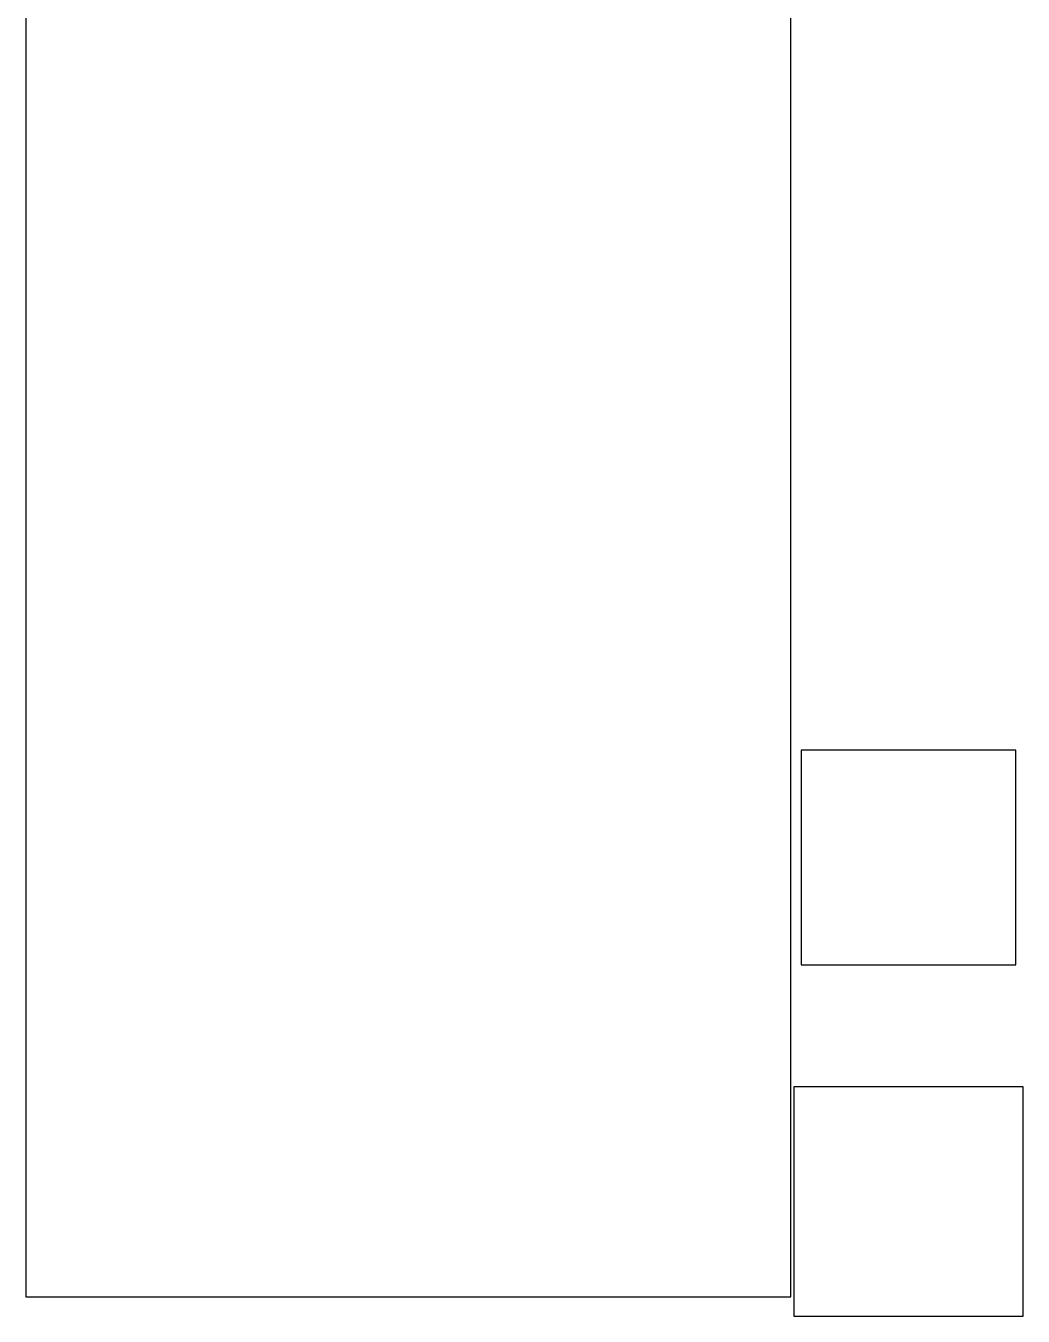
# Model space of a CAD drawing. Header units: inches. Extents: x -978 to -2, y 48 to 749.
# Drawn here: x -160.58 to -134.5, y 306.28 to 340.03 of the extents above; entities that cross this region are included whole.
import ezdxf

# ---------------------------------------------------------------- set-up
doc = ezdxf.new("R2010")
doc.units = ezdxf.units.IN
doc.header["$MEASUREMENT"] = 0

msp = doc.modelspace()

# ---------------------------------------------------------------- linework, layer by layer
at = {"color": 7, "linetype": 'Continuous', "lineweight": 25}
for p, q in [((-160.58, 373.778), (-160.58, 306.778)), ((-140.58, 306.778), (-140.58, 373.778)), ((-140.308, 321.083), (-140.308, 315.467)), ((-134.692, 321.083), (-140.308, 321.083)), ((-134.692, 315.467), (-134.692, 321.083)), ((-140.308, 315.467), (-134.692, 315.467)), ((-140.5, 312.275), (-140.5, 306.275)), ((-134.5, 312.275), (-140.5, 312.275)), ((-134.5, 306.275), (-134.5, 312.275)), ((-160.58, 306.778), (-140.58, 306.778)), ((-140.5, 306.275), (-134.5, 306.275))]:
    msp.add_line(p, q, dxfattribs=at)

doc.saveas('drawing.dxf')
